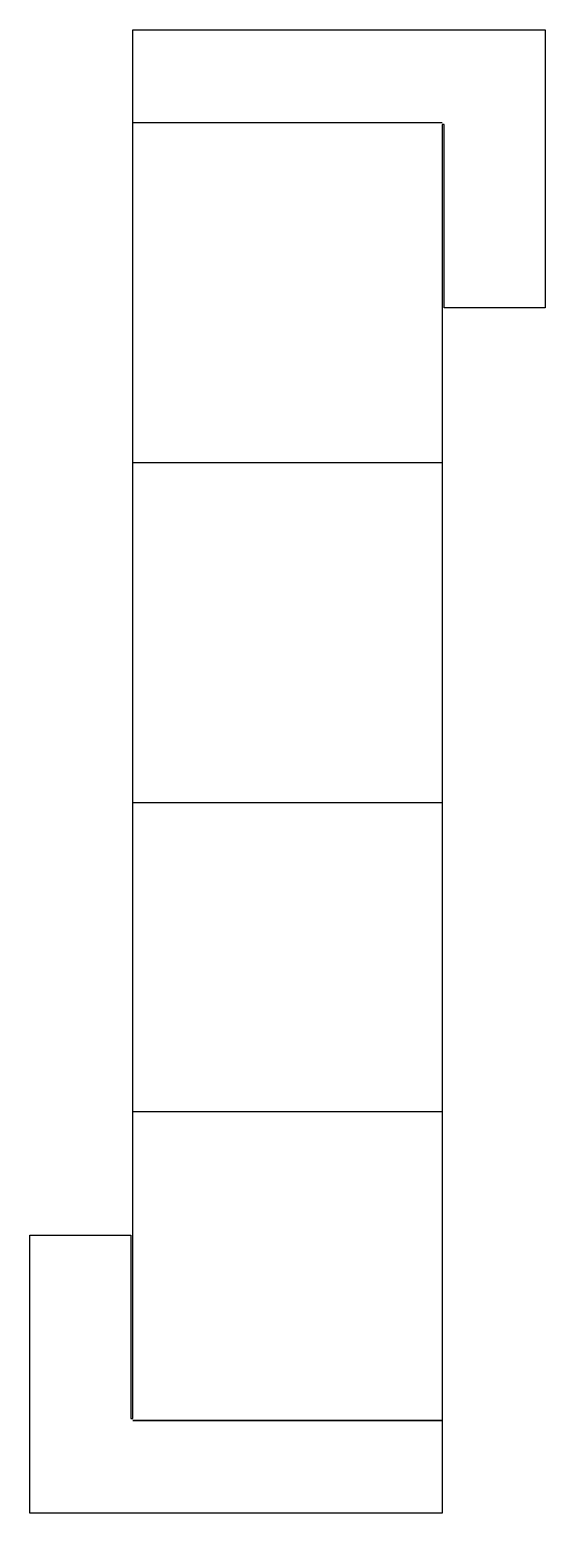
# Model space of a CAD drawing. Header units: metres. Extents: x 0 to 250, y 0 to 720.
import ezdxf

# ---------------------------------------------------------------- set-up
doc = ezdxf.new("R2010")
doc.units = ezdxf.units.M
doc.layers.add('body', color=10, linetype='Continuous')
doc.layers.add('joints', color=170, linetype='Continuous')

msp = doc.modelspace()

# ---------------------------------------------------------------- linework, layer by layer
at = {"layer": 'body'}
for points in [[(200, 45), (200, 0), (0, 0), (0, 135), (49, 135), (49, 46), (50, 46), (50, 195), (50, 345), (50, 510), (50, 675), (50, 720), (250, 720), (250, 585), (201, 585), (201, 674), (200, 674), (200, 510), (200, 345), (200, 195), (200, 45)], [(200, 45), (50, 45), (50, 45), (200, 45)]]:
    msp.add_lwpolyline(points, dxfattribs=at)
at = {"layer": 'joints'}
for points in [[(50, 675), (200, 675)], [(50, 510), (200, 510)], [(50, 345), (200, 345)], [(50, 195), (200, 195)], [(50, 45), (200, 45)]]:
    msp.add_lwpolyline(points, dxfattribs=at)

doc.saveas('drawing.dxf')
